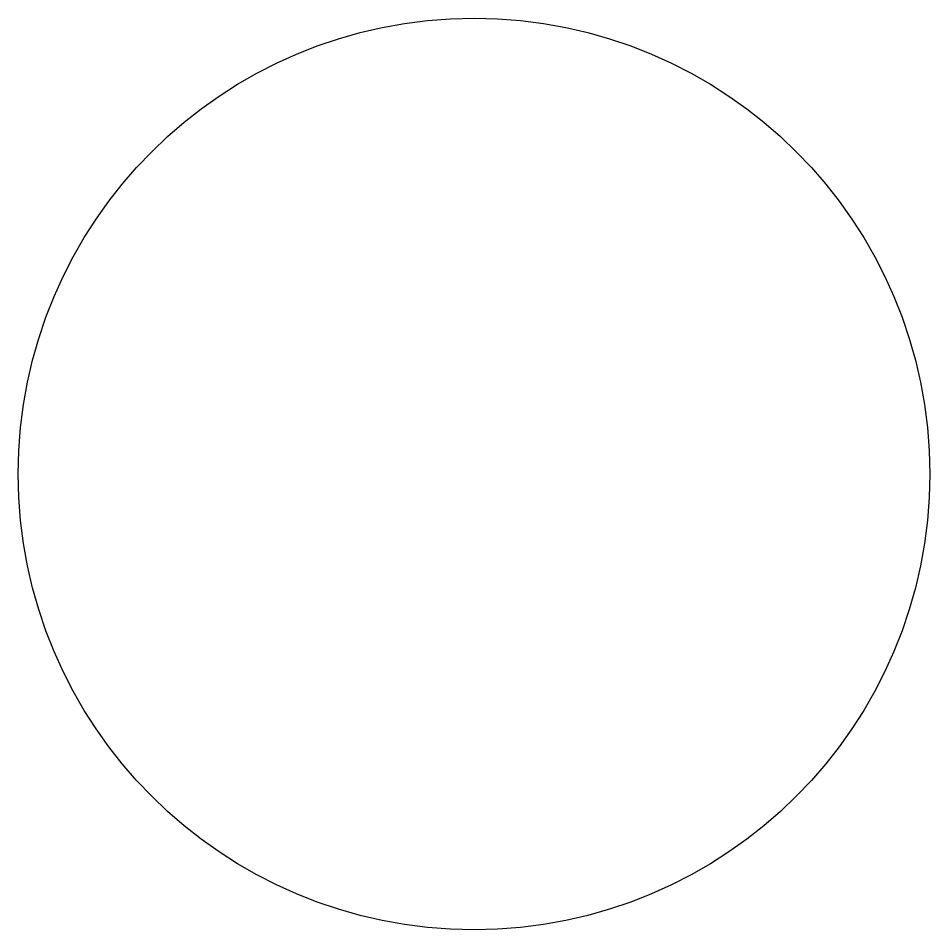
# Model space of a CAD drawing. Units: millimetres at full size, sheet at 1:100. Extents: x -15624 to -1193, y -5603 to 8828.
import ezdxf

# ---------------------------------------------------------------- set-up
doc = ezdxf.new("R2010")
doc.units = ezdxf.units.MM
doc.header["$LTSCALE"] = 100
doc.layers.add('0-0', color=7, linetype='Continuous')

msp = doc.modelspace()

# ---------------------------------------------------------------- linework, layer by layer
at = {"layer": '0-0'}
msp.add_circle((-8408.2, 1612.2), 7215.4, dxfattribs=at)

doc.saveas('drawing.dxf')
